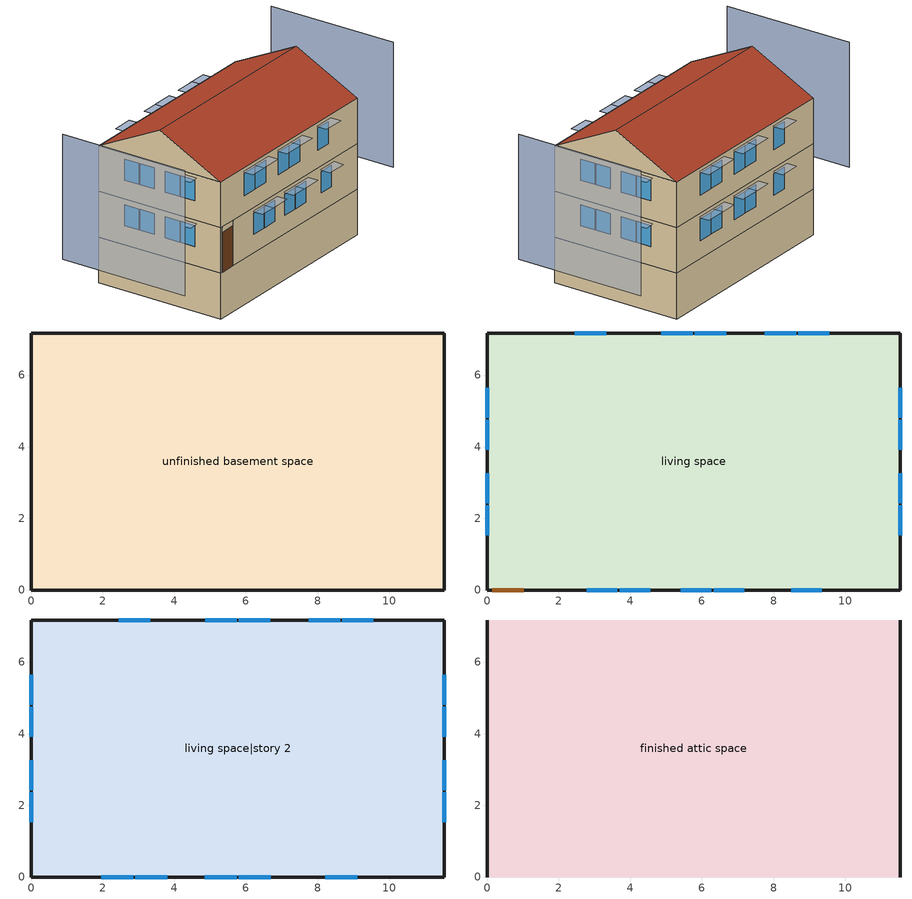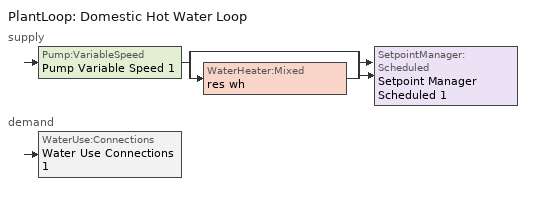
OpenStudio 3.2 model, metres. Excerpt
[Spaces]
unfinished basement space
 floor foundation (FloorFndGrndUnfinB): 0,0 0,7.17 11.54,7.17 11.54,0 z-2.44
 wall foundation (WallFndGrndUnfinB): 0,7.17 0,0 11.54,0 11.54,7.17 0,7.17 z-2.44:0
living space
 floor to unfinished basement space (FloorUnfinBInsFin Reversed): 0,0 0,7.17 11.54,7.17 11.54,0 z0
 wall outside (WallExtInsFin): 0,7.17 0,0 0.13,0 1.05,0 11.54,0 11.54,7.17 0,7.17 z0:2.44
 window (WindowConstruction): 2.79,0 3.64,0 / 3.7,0 4.55,0 / 5.41,0 6.26,0 / 6.32,0 7.18,0 / 8.49,0 9.34,0 z1:2.13; 9.56,7.17 8.69,7.17 / 8.62,7.17 7.75,7.17 / 6.67,7.17 5.8,7.17 / 5.74,7.17 4.87,7.17 / 3.32,7.17 2.45,7.17 z0.97:2.13; 0,5.65 0,4.81 / 0,4.75 0,3.92 / 0,3.26 0,2.42 / 0,2.36 0,1.52 / 11.54,1.52 11.54,2.36 / 11.54,2.42 11.54,3.26 / 11.54,3.92 11.54,4.75 / 11.54,4.81 11.54,5.65 z1.02:2.13
 door (Door): 0.15,0 1.02,0 z0:2.13
living space|story 2
 floor to living space (FloorFinUninsFin): 0,0 0,7.17 11.54,7.17 11.54,0 z2.44
 wall outside (WallExtInsFin): 0,7.17 0,0 11.54,0 11.54,7.17 0,7.17 z2.44:4.88
 window (WindowConstruction): 1.96,0 2.85,0 / 2.92,0 3.81,0 / 4.85,0 5.74,0 / 5.8,0 6.69,0 / 8.21,0 9.1,0 z3.38:4.57; 9.56,7.17 8.69,7.17 / 8.62,7.17 7.75,7.17 / 6.67,7.17 5.8,7.17 / 5.74,7.17 4.87,7.17 / 3.32,7.17 2.45,7.17 z3.41:4.57; 0,5.65 0,4.81 / 0,4.75 0,3.92 / 0,3.26 0,2.42 / 0,2.36 0,1.52 / 11.54,1.52 11.54,2.36 / 11.54,2.42 11.54,3.26 / 11.54,3.92 11.54,4.75 / 11.54,4.81 11.54,5.65 z3.46:4.57
finished attic space
 floor to living space|story 2 (FloorFinUninsFin): 0,7.17 11.54,7.17 11.54,0 0,0 z4.88
 wall outside (WallExtInsFin): 0,3.59,6.67 0,7.17,4.88 0,0,4.88; 11.54,3.59,6.67 11.54,0,4.88 11.54,7.17,4.88
 roof outside (RoofFinInsExt): 11.54,3.59,6.67 0,3.59,6.67 0,0,4.88 11.54,0,4.88; 0,3.59,6.67 11.54,3.59,6.67 11.54,7.17,4.88 0,7.17,4.88
shading: -3.05,7.17 -3.05,0 / 14.59,0 14.59,7.17 z0:6.67; 11.54,3.41 11.54,2.27 12.15,2.27 12.15,3.41 z2.29; 11.54,2.51 11.54,1.37 12.15,1.37 12.15,2.51 z2.29; 11.54,4.9 11.54,3.76 12.15,3.76 12.15,4.9 z4.72; 11.54,4.9 11.54,3.76 12.15,3.76 12.15,4.9 z2.29; 11.54,2.51 11.54,1.37 12.15,1.37 12.15,2.51 z4.72; 9.49,0 8.34,0 8.34,-0.61 9.49,-0.61 z2.29; 5.89,0 4.69,0 4.69,-0.61 5.89,-0.61 z4.72; 11.54,3.41 11.54,2.27 12.15,2.27 12.15,3.41 z4.72; 0,3.76 0,4.9 -0.61,4.9 -0.61,3.76 z2.29; 7.33,0 6.17,0 6.17,-0.61 7.33,-0.61 z2.29; 4.71,0 3.55,0 3.55,-0.61 4.71,-0.61 z2.29; 11.54,5.8 11.54,4.66 12.15,4.66 12.15,5.8 z4.72; 0,2.27 0,3.41 -0.61,3.41 -0.61,2.27 z2.29; 0,3.76 0,4.9 -0.61,4.9 -0.61,3.76 z4.72; 9.25,0 8.06,0 8.06,-0.61 9.25,-0.61 z4.72; 5.65,7.17 6.82,7.17 6.82,7.78 5.65,7.78 z2.29; 3.96,0 2.76,0 2.76,-0.61 3.96,-0.61 z4.72; 6.42,0 5.26,0 5.26,-0.61 6.42,-0.61 z2.29; 6.84,0 5.65,0 5.65,-0.61 6.84,-0.61 z4.72; 3.79,0 2.64,0 2.64,-0.61 3.79,-0.61 z2.29; 5.65,7.17 6.82,7.17 6.82,7.78 5.65,7.78 z4.72; 11.54,5.8 11.54,4.66 12.15,4.66 12.15,5.8 z2.29; 3.01,0 1.81,0 1.81,-0.61 3.01,-0.61 z4.72; 2.3,7.17 3.47,7.17 3.47,7.78 2.3,7.78 z4.72; 8.53,7.17 9.71,7.17 9.71,7.78 8.53,7.78 z2.29; 7.6,7.17 8.78,7.17 8.78,7.78 7.6,7.78 z4.72; 7.6,7.17 8.78,7.17 8.78,7.78 7.6,7.78 z2.29; 0,2.27 0,3.41 -0.61,3.41 -0.61,2.27 z4.72; 4.72,7.17 5.89,7.17 5.89,7.78 4.72,7.78 z2.29; 8.53,7.17 9.71,7.17 9.71,7.78 8.53,7.78 z4.72; 2.3,7.17 3.47,7.17 3.47,7.78 2.3,7.78 z2.29; 0,4.66 0,5.8 -0.61,5.8 -0.61,4.66 z4.72; 0,1.37 0,2.51 -0.61,2.51 -0.61,1.37 z4.72; 4.72,7.17 5.89,7.17 5.89,7.78 4.72,7.78 z4.72; 0,4.66 0,5.8 -0.61,5.8 -0.61,4.66 z2.29; 0,1.37 0,2.51 -0.61,2.51 -0.61,1.37 z2.29
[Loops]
PlantLoop 'Domestic Hot Water Loop'
 supply: Pump:VariableSpeed 'Pump Variable Speed 1' > split
  | bypass
  | WaterHeater:Mixed 'res wh'
  join > SetpointManager:Scheduled 'Setpoint Manager Scheduled 1'
 demand: WaterUse:Connections 'Water Use Connections 1'
[Site]
Denver Intl Ap_CO_USA: Latitude {deg}=39.83; Longitude {deg}=-104.65; Time Zone {hr}=-7; Elevation {m}=1650; Terrain=Suburbs
[ClimateZones]
Climate Zone Institution Name 1=Building America; Climate Zone Document Year 1=0; Climate Zone Value 1=Cold
[Site:WaterMainsTemperature]
Calculation Method=Correlation; Annual Average Outdoor Air Temperature {C}=10.8753; Maximum Difference In Monthly Average Outdoor Air Temperatures {deltaC}=23.1524
[Site:GroundTemperature:Deep]
10.8753, 10.8753, 10.8753, 10.8753, 10.8753, 10.8753, 10.8753, 10.8753, 10.8753, 10.8753, 10.8753, 10.8753
[Building]
Building 1: North Axis {deg}=22.5; Standards Number of Stories=3; Standards Number of Above Ground Stories=3; Standards Building Type=singlefamilydetached; Standards Number of Living Units=1
[Material] Roughness=Rough
Name | Thickness {m} | Conductivity {W/m-K} | Density {kg/m3} | Specific Heat {J/kg-K} | Thermal Absorptance | Solar Absorptance | Visible Absorptance
Asphalt Shingles, Medium | 0.009525 | 0.162714 | 1121.4 | 1465.45 | 0.91 | 0.85 | 0.85
RoofSheathing | 0.01905 | 0.115458 | 512.64 | 1214.23 | 0.82 | 0.3 | 0.3
RoofIns | 0.23495 | 0.0475588 | 78.34581 | 1123.46 | 0.91 | 0.85 | 0.91
Drywall 0.5 in. | 0.0127 | 0.160291 | 801 | 837.4 | 0.9 | 0.5 | 0.1
FoundationExtVertIns | 0.051816 | 0.029427 | 32.04 | 1214.23
Concrete 8.0 in. | 0.2032 | 1.803125 | 2242.8 | 837.4 | 0.9
Concrete 4.0 in. | 0.1016 | 1.803125 | 2242.8 | 837.4 | 0.9
FloorIns | 0.23495 | 2.59817 | 67.691 | 1210.98 | 0.82 | 0.3 | 0.3
Wood Floor | 0.015875 | 0.115458 | 544.68 | 1214.23
Floor Covering | 0.0127 | 0.0433444 | 54.468 | 1339.84 | 0.9 | 0.9
FloorFinStudAndAirFloor | 0.1397 | 0.557395 | 67.691 | 1210.98 | 0.9 | 0.5 | 0.9
Vinyl, Light | 0.009525 | 0.089435 | 177.822 | 1046.75 | 0.9 | 0.3 | 0.3
WallSheathing | 0.0127 | 0.115458 | 512.64 | 1214.23 | 0.82 | 0.3 | 0.3
WallStudAndCavity | 0.0889 | 0.054245 | 162.403 | 1178.92 | 0.9 | 0.3 | 0.9
WallStudAndCavity 1 | 0.0889 | 0.397942 | 83.0341 | 1211.67 | 0.82 | 0.3 | 0.3
res furniture material unfinished basement space | 0.1524 | 0.115458 | 640.8 | 1214.23 | 0.9 | 0.6 | 0.1
DoorMaterial | 0.04445 | 0.0612267 | 512.64 | 1214.23 | 0.82 | 0.3 | 0.3
[Construction]
RoofFinInsExt: Asphalt Shingles, Medium, RoofSheathing, RoofIns, Drywall 0.5 in.
WallFndGrndUnfinB: Concrete 8.0 in.
FloorFndGrndUnfinB: Concrete 4.0 in.
FloorUnfinBInsFin Reversed: Floor Covering, Wood Floor, RoofSheathing, FloorIns
FloorFinUninsFin: Drywall 0.5 in., FloorFinStudAndAirFloor, RoofSheathing, Wood Floor, Floor Covering
WallExtInsFin: Vinyl, Light, WallSheathing, WallStudAndCavity, Drywall 0.5 in.
WallIntFinUninsFin: WallStudAndCavity 1, Drywall 0.5 in.
res furniture construction unfinished basement space; res furniture construction finished attic space; res furniture construction living space|story 2; res furniture construction living space: res furniture material unfinished basement space
WindowConstruction: WindowMaterial
Door: DoorMaterial
[WindowMaterial:Shade]
CoolingShade: Solar Transmittance=0.999; Solar Reflectance=0.00099; Visible Transmittance=0.999; Visible Reflectance=0.00099; Thermal Hemispherical Emissivity=1e-05; Thermal Transmittance=0.999; Thickness {m}=0.0001; Conductivity {W/m-K}=10000; Shade to Glass Distance {m}=0.001; Top Opening Multiplier=0; Bottom Opening Multiplier=0; Left-Side Opening Multiplier=0; Right-Side Opening Multiplier=0; Airflow Permeability=0
[WindowMaterial:SimpleGlazingSystem]
WindowMaterial: U-Factor {W/m2-K}=2.10086; Solar Heat Gain Coefficient=0.21
[ThermalZone] Use Ideal Air Loads=No
living zone; unfinished basement zone
[Sizing:Zone] Zone Cooling Design Supply Air Temperature Input Method=SupplyAirTemperature; Zone Cooling Design Supply Air Temperature {C}=14; Zone Cooling Design Supply Air Temperature Difference {deltaC}=11.11; Zone Heating Design Supply Air Temperature Input Method=SupplyAirTemperature; Zone Heating Design Supply Air Temperature {C}=40; Zone Heating Design Supply Air Temperature Difference {deltaC}=11.11; Zone Cooling Design Supply Air Humidity Ratio {kg-H2O/kg-air}=0.0085; Zone Heating Design Supply Air Humidity Ratio {kg-H2O/kg-air}=0.008; Cooling Design Air Flow Method=DesignDay; Heating Design Air Flow Method=DesignDay; Account for Dedicated Outdoor Air System=No; Dedicated Outdoor Air System Control Strategy=NeutralSupplyAir; Dedicated Outdoor Air Low Setpoint Temperature for Design {C}=autosize; Dedicated Outdoor Air High Setpoint Temperature for Design {C}=autosize
living zone; unfinished basement zone
[Space]
Name | Space Type | Thermal Zone | Building Unit
living space; living space|story 2; finished attic space | Space Type 1 | living zone | unit 1
unfinished basement space | Space Type 2 | unfinished basement zone
[SpaceType]
Name | Standards Space Type
Space Type 1 | living
Space Type 2 | unfinished basement
[BuildingUnit]
unit 1: Building Unit Type=Residential
[External:File]
8760.csv: File=8760.csv
[People:Definition] Number of People Calculation Method=People; Number of People {people}=0.88; Fraction Radiant=0.319734; Sensible Heat Fraction=0.573; Carbon Dioxide Generation Rate {m3/s-W}=0; Enable ASHRAE 55 Comfort Warnings=No; Mean Radiant Temperature Calculation Type=ZoneAveraged
res occupants|living space|story 2; res occupants|living space; res occupants|finished attic space
[People] Number of People Schedule=occupants; Activity Level Schedule=res occupants activity schedule; Multiplier=1
Name | People Definition | Space or SpaceType
res occupants|living space|story 2 | res occupants|living space|story 2 | living space|story 2
res occupants|living space | res occupants|living space | living space
res occupants|finished attic space | res occupants|finished attic space | finished attic space
[Foundation:Kiva]
Foundation Kiva 1: Exterior Vertical Insulation Material=FoundationExtVertIns; Exterior Vertical Insulation Depth {m}=2.4384; Wall Height Above Grade {m}=0.2032; Wall Depth Below Slab {m}=0.2032
[Foundation:Kiva:Settings]
Soil Conductivity {W/m-K}=1.731; Soil Density {kg/m3}=1842.3; Soil Specific Heat {J/kg-K}=418.7; Ground Solar Absorptivity=0.9; Ground Thermal Absorptivity=0.9; Ground Surface Roughness {m}=0.03; Far-Field Width {m}=40; Deep-Ground Boundary Condition=ZeroFlux; Deep-Ground Depth {m}=40; Minimum Cell Dimension {m}=0.02; Maximum Cell Growth Coefficient=1.5; Simulation Timestep=Hourly
[SurfaceProperty:ExposedFoundationPerimeter]
Surface 18: Exposed Perimeter Calculation Method=TotalExposedPerimeter; Total Exposed Perimeter {m}=37.4257
[InternalMass:Definition] Design Level Calculation Method=SurfaceArea
Name | Construction | Surface Area {m2}
finished attic space Partition; living space|story 2 Partition; living space Partition | WallIntFinUninsFin | 82.7766
res furniture mass unfinished basement space | res furniture construction unfinished basement space | 33.1106
res furniture mass finished attic space | res furniture construction finished attic space | 33.1106
res furniture mass living space|story 2 | res furniture construction living space|story 2 | 33.1106
res furniture mass living space | res furniture construction living space | 33.1106
[InternalMass] Multiplier=1
Name | Internal Mass Definition | Space or SpaceType
finished attic space Partition | finished attic space Partition | finished attic space
living space|story 2 Partition | living space|story 2 Partition | living space|story 2
living space Partition | living space Partition | living space
res furniture mass unfinished basement space | res furniture mass unfinished basement space | unfinished basement space
res furniture mass finished attic space | res furniture mass finished attic space | finished attic space
res furniture mass living space|story 2 | res furniture mass living space|story 2 | living space|story 2
res furniture mass living space | res furniture mass living space | living space
[ShadingControl]
WindowShadingControl: Shading Type=InteriorShade; Shading Device Material=CoolingShade; Shading Control Type=OnIfScheduleAllows; Schedule=Window shading schedule; Shading Control Is Scheduled=Yes; Multiple Surface Control Type=Sequential; Sub Surface Name 1=Surface 4 - Window 2; Sub Surface Name 2=Surface 4 - Window 1; Sub Surface Name 3=Surface 10 - Window 3; Sub Surface Name 4=Surface 4 - Window 3; Sub Surface Name 5=Surface 10 - Window 1; Sub Surface Name 6=Surface 5 - Window 5; Sub Surface Name 7=Surface 11 - Window 3; Sub Surface Name 8=Surface 10 - Window 2; Sub Surface Name 9=Surface 2 - Window 2; Sub Surface Name 10=Surface 5 - Window 4; Sub Surface Name 11=Surface 5 - Window 2; Sub Surface Name 12=Surface 10 - Window 4; Sub Surface Name 13=Surface 2 - Window 3; Sub Surface Name 14=Surface 8 - Window 2; Sub Surface Name 15=Surface 11 - Window 5; Sub Surface Name 16=Surface 3 - Window 3; Sub Surface Name 17=Surface 11 - Window 2; Sub Surface Name 18=Surface 5 - Window 3; Sub Surface Name 19=Surface 11 - Window 4; Sub Surface Name 20=Surface 5 - Window 1; Sub Surface Name 21=Surface 9 - Window 3; Sub Surface Name 22=Surface 4 - Window 4; Sub Surface Name 23=Surface 11 - Window 1; Sub Surface Name 24=Surface 9 - Window 5; Sub Surface Name 25=Surface 3 - Window 1; Sub Surface Name 26=Surface 9 - Window 2; Sub Surface Name 27=Surface 3 - Window 2; Sub Surface Name 28=Surface 8 - Window 3; Sub Surface Name 29=Surface 3 - Window 4; Sub Surface Name 30=Surface 9 - Window 1; Sub Surface Name 31=Surface 3 - Window 5; Sub Surface Name 32=Surface 8 - Window 1; Sub Surface Name 33=Surface 8 - Window 4; Sub Surface Name 34=Surface 9 - Window 4; Sub Surface Name 35=Surface 2 - Window 1; Sub Surface Name 36=Surface 2 - Window 4
[PlantLoop]
Domestic Hot Water Loop: Glycol Concentration=0; Maximum Loop Flow Rate {m3/s}=0.01; Plant Loop Volume {m3}=0.003; Load Distribution Scheme=Optimal
[Sizing:Plant]
Domestic Hot Water Loop: Loop Type=Heating; Design Loop Exit Temperature {C}=52.6667; Loop Design Temperature Difference {deltaC}=5.55556; Sizing Option=NonCoincident; Zone Timesteps in Averaging Window=1; Coincident Sizing Factor Mode=None
[Pump:VariableSpeed]
Pump Variable Speed 1: Rated Flow Rate {m3/s}=0.01; Rated Pump Head {Pa}=1; Rated Power Consumption {W}=0; Motor Efficiency=1; Fraction of Motor Inefficiencies to Fluid Stream=0; Coefficient 1 of the Part Load Performance Curve=0; Coefficient 2 of the Part Load Performance Curve=1; Coefficient 3 of the Part Load Performance Curve=0; Coefficient 4 of the Part Load Performance Curve=0; Pump Control Type=Intermittent; Skin Loss Radiative Fraction=0.5; Design Power Sizing Method=PowerPerFlowPerPressure; Design Electric Power per Unit Flow Rate {W/(m3/s)}=348701.1; Design Shaft Power per Unit Flow Rate per Unit Head {W-s/m3-Pa}=1.28205; Design Minimum Flow Rate Fraction=0
[SetpointManager:Scheduled]
Setpoint Manager Scheduled 1: Control Variable=Temperature; Schedule=dhw temp
[WaterHeater:Mixed]
res wh: Tank Volume {m3}=0.143846; Setpoint Temperature Schedule=WH Setpoint Temp; Deadband Temperature Difference {deltaC}=2; Maximum Temperature Limit {C}=99; Heater Control Type=Cycle; Heater Maximum Capacity {W}=11722.8; Heater Minimum Capacity {W}=0; Heater Fuel Type=NaturalGas; Heater Thermal Efficiency=0.773298; Off Cycle Parasitic Fuel Consumption Rate {W}=0; Off Cycle Parasitic Fuel Type=Electricity; Off Cycle Parasitic Heat Fraction to Tank=0; On Cycle Parasitic Fuel Consumption Rate {W}=0; On Cycle Parasitic Fuel Type=Electricity; On Cycle Parasitic Heat Fraction to Tank=0; Ambient Temperature Indicator=ThermalZone; Ambient Temperature Thermal Zone=unfinished basement zone; Off Cycle Loss Coefficient to Ambient Temperature {W/K}=4.15693; Off Cycle Loss Fraction to Thermal Zone=0.64; On Cycle Loss Coefficient to Ambient Temperature {W/K}=4.15693; On Cycle Loss Fraction to Thermal Zone=1; Use Side Effectiveness=1; Source Side Effectiveness=1; Use Side Design Flow Rate {m3/s}=autosize; Source Side Design Flow Rate {m3/s}=autosize; Indirect Water Heating Recovery Time {hr}=1.5; Source Side Flow Control Mode=IndirectHeatPrimarySetpoint
[WaterHeater:Sizing]
res wh: Design Mode=PeakDraw; Time Storage Can Meet Peak Draw {hr}=0.538503; Time for Tank Recovery {hr}=0; Nominal Tank Volume for Autosizing Plant Connections {m3}=1
[WaterUse:Connections]
Water Use Connections 1: Drain Water Heat Exchanger Type=None; Drain Water Heat Exchanger Destination=Plant; Water Use Equipment Name 1=res shower; Water Use Equipment Name 2=res sink; Water Use Equipment Name 3=res bath; Water Use Equipment Name 4=res shower dist; Water Use Equipment Name 5=res sink dist; Water Use Equipment Name 6=res bath dist; Water Use Equipment Name 7=res dw; Water Use Equipment Name 8=res cw
[WaterUse:Equipment:Definition]
Name | Peak Flow Rate {m3/s} | Target Temperature Schedule
res shower | 0.0176332 | fixtures temperature schedule
res sink | 0.0157378 | fixtures temperature schedule
res bath | 0.00441644 | fixtures temperature schedule
res shower dist; res sink dist; res bath dist | 0 | fixtures temperature schedule
res dw | 0.00104011 | res dw temperature schedule
res cw | 0.00629939 | res cw temperature schedule
[WaterUse:Equipment] Space=living space|story 2
Name | Water Use Equipment Definition | Flow Rate Fraction Schedule
res shower | res shower | showers
res sink | res sink | sinks
res bath | res bath | baths
res shower dist | res shower dist | showers
res sink dist | res sink dist | sinks
res bath dist | res bath dist | baths
res dw | res dw | dishwasher
res cw | res cw | clothes_washer
[OtherEquipment:Definition] Design Level Calculation Method=EquipmentLevel
Name | Design Level {W} | Fraction Latent | Fraction Radiant | Fraction Lost
res shower | 507081 | 0.487197 | 0 | 0
res sink | 158036 | 0.312221 | 0 | 0
res bath | 65146.3 | 0 | 0 | 0
res hot water distribution | 99.0622 | 0 | 0 | 0
res range gas | 373.944 | 0.2 | 0.18 | 0.5
res cd gas | 195439 | 0.05 | 0.06 | 0.85
[OtherEquipment] Space or SpaceType=living space|story 2
Name | Other Equipment Definition | Schedule | Fuel Type
res shower | res shower | showers
res sink | res sink | sinks
res bath | res bath | baths
res hot water distribution | res hot water distribution | res hot water distribution schedule
res range gas | res range gas | cooking_range | NaturalGas
res cd gas | res cd gas | clothes_dryer | NaturalGas
[ElectricEquipment:Definition] Design Level Calculation Method=EquipmentLevel
Name | Design Level {W} | Fraction Latent | Fraction Radiant | Fraction Lost
res ceil fan non benchmark equip | 0 | 0 | 0.558 | 0.07
res ceil fan benchmark|living space|story 2; res ceil fan benchmark|living space; res ceil fan benchmark|finished attic space | 15.0803 | 0 | 0.558 | 0.07
res refrig | 65.0889 | 0 | 0 | 0
res range electric | 35.8746 | 0.3 | 0.24 | 0.3
res dw | 136388 | 0.15 | 0.36 | 0.25
res cw | 70491.5 | 0 | 0.48 | 0.2
res cd electric | 14710.5 | 0 | 0.6 | 0
res misc plug loads|living space|story 2; res misc plug loads|living space; res misc plug loads|finished attic space | 166.6 | 0.021 | 0.558 | 0.049
res infil_1 house fan; res infil_1 range fan; res infil_1 bath fan | 0 | 0 | 0 | 1
[ElectricEquipment]
Name | Electric Equipment Definition | Space or SpaceType | Schedule
res ceil fan non benchmark equip | res ceil fan non benchmark equip | living space|story 2 | res ceil fan master
res ceil fan benchmark|living space|story 2 | res ceil fan benchmark|living space|story 2 | living space|story 2 | ceiling_fan
res ceil fan benchmark|living space | res ceil fan benchmark|living space | living space | ceiling_fan
res ceil fan benchmark|finished attic space | res ceil fan benchmark|finished attic space | finished attic space | ceiling_fan
res refrig | res refrig | living space|story 2 | res refrig schedule
res range electric | res range electric | living space|story 2 | cooking_range
res dw | res dw | living space|story 2 | dishwasher_power
res cw | res cw | living space|story 2 | clothes_washer_power
res cd electric | res cd electric | living space|story 2 | clothes_dryer
res misc plug loads|living space|story 2 | res misc plug loads|living space|story 2 | living space|story 2 | plug_loads
res misc plug loads|living space | res misc plug loads|living space | living space | plug_loads
res misc plug loads|finished attic space | res misc plug loads|finished attic space | finished attic space | plug_loads
res infil_1 house fan | res infil_1 house fan | living space|story 2 | Always On Discrete
res infil_1 range fan | res infil_1 range fan | living space|story 2 | Always On Discrete
res infil_1 bath fan | res infil_1 bath fan | living space|story 2 | Always On Discrete
[EnergyManagementSystem:Sensor]
Name | Output Variable or Output Meter Index Key | Output Variable or Output Meter
res_ceil_fan_sched_val_sensor | res ceil fan schedule | Schedule Value
res_ceil_fan_tin_sensor; res_af_1_tin_s | living zone | Zone Mean Air Temperature
res_nv_pb_s |  | Site Outdoor Air Barometric Pressure
res_af_vw_s |  | Site Wind Speed
res_nv_wt_s |  | Site Outdoor Air Humidity Ratio
res_af_1_tt_s | living zone | Zone Outdoor Air Drybulb Temperature
res_nv_1_nva_s | res nv_1 avail schedule | Schedule Value
res_nv_1_sp_s | res nv_1 temp schedule | Schedule Value
res_infil_1_range_sch_s | res mv_1 range exhaust schedule | Schedule Value
res_infil_1_bath_sch_s | res mv_1 bath exhaust schedule | Schedule Value
res_infil_1_dryer_sch_s | clothes_dryer_exhaust | Schedule Value
res_infil_1_wh_sch_s | Always On Discrete | Schedule Value
[EnergyManagementSystem:Actuator]
Name | Actuated Component | Actuated Component Type | Actuated Component Control Type
res_ceil_fan_sched_override | res ceil fan master | Schedule:Constant | Schedule Value
res_nv_1_flow_act | res nv_1 flow | Zone Infiltration | Air Exchange Flow Rate
res_infil_1_house_fan_act | res infil_1 house fan | ElectricEquipment | Electricity Rate
res_infil_1_range_fan_act | res infil_1 range fan | ElectricEquipment | Electricity Rate
res_infil_1_bath_fan_act | res infil_1 bath fan | ElectricEquipment | Electricity Rate
res_infil_1_flow_act | res infil_1 flow | Zone Infiltration | Air Exchange Flow Rate
[EnergyManagementSystem:Program]
res_ceil_fan_schedule_program: If res_ceil_fan_sched_val_sensor == 0; Set res_ceil_fan_sched_override = 0; ElseIf res_ceil_fan_tin_sensor < 24.389; Set res_ceil_fan_sched_override = 0; Else; Set res_ceil_fan_sched_override = 1; EndIf
res_nv_1_program: Set Tdiff = res_af_1_tin_s-res_af_1_tt_s; Set dT = (@Abs Tdiff); Set pt = (@RhFnTdbWPb res_af_1_tt_s res_nv_wt_s res_nv_pb_s); Set NVA = 13926.810065042586; Set Cs = 0.00024517871716801836; Set Cw = 0.00010185195471527488; Set MNV = 2.655040460824425; Set MHR = 0.0115; Set MRH = 0.7; Set temp1 = (res_nv_1_nva_s*NVA); Set SGNV = temp1*((((Cs*dT)+(Cw*(res_af_vw_s^2)))^0.5)/1000); If (res_nv_wt_s<MHR) && (pt<MRH) && (res_af_1_tin_s>res_nv_1_sp_s); Set temp2 = (res_af_1_tin_s-res_nv_1_sp_s); Set NVadj1 = temp2/(res_af_1_tin_s-res_af_1_tt_s); Set NVadj2 = (@Min NVadj1 1); Set NVadj3 = (@Max NVadj2 0); Set NVadj = SGNV*NVadj3; Set res_nv_1_flow_act = (@Min NVadj MNV); Else; Set res_nv_1_flow_act = 0; EndIf
res_infil_1_program: Set p_m = 0.14; Set p_s = 0.22; Set s_m = 270; Set s_s = 370; Set z_m = 9.99744; Set z_s = 6.670115184000001; Set f_t = (((s_m/z_m)^p_m)*((z_s/s_s)^p_s)); Set Tdiff = res_af_1_tin_s-res_af_1_tt_s; Set dT = @Abs Tdiff; Set c = 0.0735; Set Cs = 0.0892; Set Cw = 0.1284; Set n = 0.67; Set sft = (f_t*0.7000000000000001); Set temp1 = ((c*Cw)*((sft*res_af_vw_s)^(2*n)))^2; Set Qn = (((c*Cs*(dT^n))^2)+temp1)^0.5; Set Tdiff = res_af_1_tin_s-res_af_1_tt_s; Set dT = @Abs Tdiff; Set QWHV = res_infil_1_wh_sch_s*0.0268; Set Qrange = res_infil_1_range_sch_s*0.0472; Set Qdryer = res_infil_1_dryer_sch_s*0.0472; Set Qbath = res_infil_1_bath_sch_s*0.0472; Set QhpwhOut = 0; Set QhpwhIn = 0; Set QductsOut = 0; Set QductsIn = 0; Set Qout = QWHV+Qrange+Qbath+Qdryer+QhpwhOut+QductsOut; Set Qin = QhpwhIn+QductsIn; Set Qu = (@Abs (Qout-Qin)); Set Qb = (@Min Qout Qin); Set faneff_wh = 0.9438948864000002; Set res_infil_1_house_fan_act = (QWHV*300)/faneff_wh*1; Set faneff_sp = 0.4719474432000001; Set res_infil_1_range_fan_act = (Qrange*300)/faneff_sp; Set res_infil_1_bath_fan_act = (Qbath*300)/faneff_sp; Set Q_acctd_for_elsewhere = QhpwhOut+QhpwhIn+QductsOut+QductsIn; Set res_infil_1_flow_act = (((Qu^2)+(Qn^2))^0.5)-Q_acctd_for_elsewhere; Set res_infil_1_flow_act = (@Max res_infil_1_flow_act 0)
[EnergyManagementSystem:ProgramCallingManager]
res ceil fan program calling manager: BeginTimestepBeforePredictor; res_ceil_fan_schedule_program
res af_1 program calling manager: BeginTimestepBeforePredictor; res_infil_1_program; res_nv_1_program
[Lights:Definition] Design Level Calculation Method=LightingLevel; Lighting Level {W}=216.645; Fraction Radiant=0.6; Fraction Visible=0.2; Return Air Fraction=0
res lighting interior living space|story 2; res lighting interior living space; res lighting interior finished attic space
[Lights] Schedule=lighting_interior; Fraction Replaceable=1
Name | Lights Definition | Space or SpaceType
res lighting interior living space|story 2 | res lighting interior living space|story 2 | living space|story 2
res lighting interior living space | res lighting interior living space | living space
res lighting interior finished attic space | res lighting interior finished attic space | finished attic space
[Exterior:Lights:Definition]
res lighting exterior: Design Level {W}=52.9517
[Exterior:Lights]
res lighting exterior: Exterior Lights Definition=res lighting exterior; Schedule=lighting_exterior
[SpaceInfiltration:DesignFlowRate] Schedule=Always On Discrete
Name | Space or SpaceType | Design Flow Rate Calculation Method | Air Changes per Hour {1/hr} | Constant Term Coefficient | Temperature Term Coefficient | Velocity Term Coefficient | Velocity Squared Term Coefficient | Design Flow Rate {m3/s}
res infil|unfinished basement space | unfinished basement space | AirChanges/Hour | 0.1 | 1 | 0 | 0 | 0
res nv_1 flow; res infil_1 flow | living space|story 2 | Flow/Space |  |  |  |  |  | 0
[Schedule:File] External File=8760.csv; Rows to Skip at Top=1; Number of Hours of Data=8760; Minutes per Item=60
Name | Column Number
occupants | 1
showers | 12
sinks | 13
baths | 11
ceiling_fan | 14
cooking_range | 2
dishwasher | 10
dishwasher_power | 17
clothes_washer | 8
clothes_washer_power | 16
clothes_dryer | 9
lighting_interior | 4
lighting_exterior | 5
plug_loads | 3
clothes_dryer_exhaust | 15
[Schedule:Constant]
Name | Value
res occupants activity schedule | 112.539
dhw temp; WH Setpoint Temp | 52.6667
fixtures temperature schedule | 43.3333
Always On Discrete; res ceil fan master | 1
res dw temperature schedule; res cw temperature schedule | 52.666
[Schedule:Ruleset]
Name | Default Day Schedule | Summer Design Day Schedule | Winter Design Day Schedule
Window shading schedule | Schedule Day 3
res hot water distribution schedule | Schedule Day 4
res ceil fan schedule | Schedule Day 5
res refrig schedule | Schedule Day 8 | res refrig schedule summer design | res refrig schedule winter design
res nv_1 temp schedule | Schedule Day 11
res nv_1 avail schedule | Schedule Day 12
res mv_1 range exhaust schedule | Schedule Day 15 | res mv_1 range exhaust schedule summer design | res mv_1 range exhaust schedule winter design
res mv_1 bath exhaust schedule | Schedule Day 16 | res mv_1 bath exhaust schedule summer design | res mv_1 bath exhaust schedule winter design
[Schedule:Day]
Schedule Day 3; Window shading schedule allday1; Window shading schedule allday2; Window shading schedule allday3; Window shading schedule allday4; Window shading schedule allday11; Window shading schedule allday12; Schedule Day 4; Schedule Day 5; Schedule Day 8; res refrig schedule winter design; Schedule Day 11; Schedule Day 12; Schedule Day 15; res mv_1 range exhaust schedule winter design; Schedule Day 16; res mv_1 bath exhaust schedule winter design: 24, 0, 0
Window shading schedule allday5; Window shading schedule allday6; Window shading schedule allday7; Window shading schedule allday8; Window shading schedule allday9; Window shading schedule allday10; res ceil fan schedule allday1; res ceil fan schedule allday2; res ceil fan schedule allday3; res ceil fan schedule allday4; res ceil fan schedule allday5; res ceil fan schedule allday6; res ceil fan schedule allday7; res ceil fan schedule allday8; res ceil fan schedule allday9; res ceil fan schedule allday10; res ceil fan schedule allday11; res ceil fan schedule allday12; res refrig schedule summer design; res mv_1 range exhaust schedule summer design; res mv_1 bath exhaust schedule summer design: 24, 0, 1
res hot water distribution schedule allday1; res hot water distribution schedule allday2; res hot water distribution schedule allday3; res hot water distribution schedule allday4; res hot water distribution schedule allday5; res hot water distribution schedule allday6; res hot water distribution schedule allday7; res hot water distribution schedule allday8; res hot water distribution schedule allday9; res hot water distribution schedule allday10; res hot water distribution schedule allday11; res hot water distribution schedule allday12: 1, 0, 0.078424, 2, 0, 0.0392749, 4, 0, 0.00981873, 5, 0, 0.0392749, 6, 0, 0.274547, 7, 0, 0.941213, 8, 0, 1, 9, 0, 0.960725, 10, 0, 0.843152, 11, 0, 0.764728, 12, 0, 0.60788, 13, 0, 0.529456, 15, 0, 0.470544, 16, 0, 0.411757, 17, 0, 0.548968, 18, 0, 0.725453, 19, 0, 0.86279, 20, 0, 0.823515, 21, 0, 0.745091, 22, 0, 0.60788, 23, 0, 0.529456, 24, 0, 0.294058
res refrig schedule allday1; res refrig schedule allday12: 1, 0, 0.610949, 2, 0, 0.595675, 3, 0, 0.580401, 4, 0, 0.565128, 6, 0, 0.549854, 7, 0, 0.580401, 8, 0, 0.610949, 10, 0, 0.626223, 12, 0, 0.610949, 15, 0, 0.641496, 16, 0, 0.626223, 17, 0, 0.672044, 18, 0, 0.733139, 19, 0, 0.763686, 20, 0, 0.733139, 21, 0, 0.717865, 22, 0, 0.702591, 23, 0, 0.672044, 24, 0, 0.626223
res refrig schedule allday2: 1, 0, 0.609489, 2, 0, 0.594252, 3, 0, 0.579015, 4, 0, 0.563777, 6, 0, 0.54854, 7, 0, 0.579015, 8, 0, 0.609489, 10, 0, 0.624726, 12, 0, 0.609489, 15, 0, 0.639964, 16, 0, 0.624726, 17, 0, 0.670438, 18, 0, 0.731387, 19, 0, 0.761861, 20, 0, 0.731387, 21, 0, 0.71615, 22, 0, 0.700912, 23, 0, 0.670438, 24, 0, 0.624726
res refrig schedule allday3; res refrig schedule allday4; res refrig schedule allday5: 1, 0, 0.791241, 2, 0, 0.77146, 3, 0, 0.751679, 4, 0, 0.731898, 6, 0, 0.712117, 7, 0, 0.751679, 8, 0, 0.791241, 10, 0, 0.811022, 12, 0, 0.791241, 15, 0, 0.830803, 16, 0, 0.811022, 17, 0, 0.870365, 18, 0, 0.949489, 19, 0, 0.989051, 20, 0, 0.949489, 21, 0, 0.929708, 22, 0, 0.909927, 23, 0, 0.870365, 24, 0, 0.811022
res refrig schedule allday6; res refrig schedule allday7; res refrig schedule allday8; res refrig schedule allday9: 1, 0, 0.8, 2, 0, 0.78, 3, 0, 0.76, 4, 0, 0.74, 6, 0, 0.72, 7, 0, 0.76, 8, 0, 0.8, 10, 0, 0.82, 12, 0, 0.8, 15, 0, 0.84, 16, 0, 0.82, 17, 0, 0.88, 18, 0, 0.96, 19, 0, 1, 20, 0, 0.96, 21, 0, 0.94, 22, 0, 0.92, 23, 0, 0.88, 24, 0, 0.82
res refrig schedule allday10: 1, 0, 0.679562, 2, 0, 0.662573, 3, 0, 0.645584, 4, 0, 0.628595, 6, 0, 0.611606, 7, 0, 0.645584, 8, 0, 0.679562, 10, 0, 0.696551, 12, 0, 0.679562, 15, 0, 0.71354, 16, 0, 0.696551, 17, 0, 0.747518, 18, 0, 0.815474, 19, 0, 0.849453, 20, 0, 0.815474, 21, 0, 0.798485, 22, 0, 0.781496, 23, 0, 0.747518, 24, 0, 0.696551
res refrig schedule allday11: 1, 0, 0.675182, 2, 0, 0.658303, 3, 0, 0.641423, 4, 0, 0.624544, 6, 0, 0.607664, 7, 0, 0.641423, 8, 0, 0.675182, 10, 0, 0.692062, 12, 0, 0.675182, 15, 0, 0.708942, 16, 0, 0.692062, 17, 0, 0.742701, 18, 0, 0.810219, 19, 0, 0.843978, 20, 0, 0.810219, 21, 0, 0.793339, 22, 0, 0.77646, 23, 0, 0.742701, 24, 0, 0.692062
res nv_1 temp schedule allday1; res nv_1 temp schedule allday2; res nv_1 temp schedule allday3; res nv_1 temp schedule allday4; res nv_1 temp schedule allday11; res nv_1 temp schedule allday12: 24, 0, 23.8889
res nv_1 temp schedule allday5; res nv_1 temp schedule allday6; res nv_1 temp schedule allday7; res nv_1 temp schedule allday8; res nv_1 temp schedule allday9; res nv_1 temp schedule allday10: 24, 0, 22.2222
res nv_1 availability schedule allday1 on; res nv_1 availability schedule allday1 on 1; res nv_1 availability schedule allday1 on 2; res nv_1 availability schedule allday1 on 3; res nv_1 availability schedule allday1 on 4; res nv_1 availability schedule allday1 on 5; res nv_1 availability schedule allday1 on 6; res nv_1 availability schedule allday1 on 7; res nv_1 availability schedule allday1 on 8; res nv_1 availability schedule allday1 on 9; res nv_1 availability schedule allday1 on 10; res nv_1 availability schedule allday1 on 11: 1, 0, 1, 2, 0, 1, 3, 0, 1, 4, 0, 1, 5, 0, 1, 6, 0, 1, 7, 0, 1, 8, 0, 1, 9, 0, 1, 10, 0, 1, 11, 0, 1, 12, 0, 1, 13, 0, 1, 14, 0, 1, 15, 0, 1, 16, 0, 1, 17, 0, 1, 18, 0, 1, 19, 0, 1, 20, 0, 1, 21, 0, 1, 22, 0, 1, 23, 0, 1, 24, 0, 1
res mv_1 range exhaust schedule allday1; res mv_1 range exhaust schedule allday2; res mv_1 range exhaust schedule allday3; res mv_1 range exhaust schedule allday4; res mv_1 range exhaust schedule allday5; res mv_1 range exhaust schedule allday6; res mv_1 range exhaust schedule allday7; res mv_1 range exhaust schedule allday8; res mv_1 range exhaust schedule allday9; res mv_1 range exhaust schedule allday10; res mv_1 range exhaust schedule allday11; res mv_1 range exhaust schedule allday12: 15, 0, 0, 16, 0, 1, 24, 0, 0
res mv_1 bath exhaust schedule allday1; res mv_1 bath exhaust schedule allday2; res mv_1 bath exhaust schedule allday3; res mv_1 bath exhaust schedule allday4; res mv_1 bath exhaust schedule allday5; res mv_1 bath exhaust schedule allday6; res mv_1 bath exhaust schedule allday7; res mv_1 bath exhaust schedule allday8; res mv_1 bath exhaust schedule allday9; res mv_1 bath exhaust schedule allday10; res mv_1 bath exhaust schedule allday11; res mv_1 bath exhaust schedule allday12: 4, 0, 0, 5, 0, 1, 24, 0, 0
[Schedule:Rule] Apply Monday=Yes; Apply Wednesday=Yes; Apply Friday=Yes; Date Specification Type=DateRange; Start Day=1
Name | Schedule Ruleset | Rule Order | Day Schedule | Apply Sunday | Apply Tuesday | Apply Thursday | Apply Saturday | Start Month | End Month | End Day
Window shading schedule allday rule1 | Window shading schedule | 11 | Window shading schedule allday1 | Yes | Yes | Yes | Yes | 1 | 1 | 31
Window shading schedule allday rule2 | Window shading schedule | 10 | Window shading schedule allday2 | Yes | Yes | Yes | Yes | 2 | 2 | 28
Window shading schedule allday rule3 | Window shading schedule | 9 | Window shading schedule allday3 | Yes | Yes | Yes | Yes | 3 | 3 | 31
Window shading schedule allday rule4 | Window shading schedule | 8 | Window shading schedule allday4 | Yes | Yes | Yes | Yes | 4 | 4 | 30
Window shading schedule allday rule5 | Window shading schedule | 7 | Window shading schedule allday5 | Yes | Yes | Yes | Yes | 5 | 5 | 31
Window shading schedule allday rule6 | Window shading schedule | 6 | Window shading schedule allday6 | Yes | Yes | Yes | Yes | 6 | 6 | 30
Window shading schedule allday rule7 | Window shading schedule | 5 | Window shading schedule allday7 | Yes | Yes | Yes | Yes | 7 | 7 | 31
Window shading schedule allday rule8 | Window shading schedule | 4 | Window shading schedule allday8 | Yes | Yes | Yes | Yes | 8 | 8 | 31
Window shading schedule allday rule9 | Window shading schedule | 3 | Window shading schedule allday9 | Yes | Yes | Yes | Yes | 9 | 9 | 30
Window shading schedule allday rule10 | Window shading schedule | 2 | Window shading schedule allday10 | Yes | Yes | Yes | Yes | 10 | 10 | 31
Window shading schedule allday rule11 | Window shading schedule | 1 | Window shading schedule allday11 | Yes | Yes | Yes | Yes | 11 | 11 | 30
Window shading schedule allday rule12 | Window shading schedule | 0 | Window shading schedule allday12 | Yes | Yes | Yes | Yes | 12 | 12 | 31
res hot water distribution schedule allday rule1 | res hot water distribution schedule | 11 | res hot water distribution schedule allday1 | Yes | Yes | Yes | Yes | 1 | 1 | 31
res hot water distribution schedule allday rule2 | res hot water distribution schedule | 10 | res hot water distribution schedule allday2 | Yes | Yes | Yes | Yes | 2 | 2 | 28
res hot water distribution schedule allday rule3 | res hot water distribution schedule | 9 | res hot water distribution schedule allday3 | Yes | Yes | Yes | Yes | 3 | 3 | 31
res hot water distribution schedule allday rule4 | res hot water distribution schedule | 8 | res hot water distribution schedule allday4 | Yes | Yes | Yes | Yes | 4 | 4 | 30
res hot water distribution schedule allday rule5 | res hot water distribution schedule | 7 | res hot water distribution schedule allday5 | Yes | Yes | Yes | Yes | 5 | 5 | 31
res hot water distribution schedule allday rule6 | res hot water distribution schedule | 6 | res hot water distribution schedule allday6 | Yes | Yes | Yes | Yes | 6 | 6 | 30
res hot water distribution schedule allday rule7 | res hot water distribution schedule | 5 | res hot water distribution schedule allday7 | Yes | Yes | Yes | Yes | 7 | 7 | 31
res hot water distribution schedule allday rule8 | res hot water distribution schedule | 4 | res hot water distribution schedule allday8 | Yes | Yes | Yes | Yes | 8 | 8 | 31
res hot water distribution schedule allday rule9 | res hot water distribution schedule | 3 | res hot water distribution schedule allday9 | Yes | Yes | Yes | Yes | 9 | 9 | 30
res hot water distribution schedule allday rule10 | res hot water distribution schedule | 2 | res hot water distribution schedule allday10 | Yes | Yes | Yes | Yes | 10 | 10 | 31
res hot water distribution schedule allday rule11 | res hot water distribution schedule | 1 | res hot water distribution schedule allday11 | Yes | Yes | Yes | Yes | 11 | 11 | 30
res hot water distribution schedule allday rule12 | res hot water distribution schedule | 0 | res hot water distribution schedule allday12 | Yes | Yes | Yes | Yes | 12 | 12 | 31
res ceil fan schedule allday rule1 | res ceil fan schedule | 11 | res ceil fan schedule allday1 | Yes | Yes | Yes | Yes | 1 | 1 | 31
res ceil fan schedule allday rule2 | res ceil fan schedule | 10 | res ceil fan schedule allday2 | Yes | Yes | Yes | Yes | 2 | 2 | 28
res ceil fan schedule allday rule3 | res ceil fan schedule | 9 | res ceil fan schedule allday3 | Yes | Yes | Yes | Yes | 3 | 3 | 31
res ceil fan schedule allday rule4 | res ceil fan schedule | 8 | res ceil fan schedule allday4 | Yes | Yes | Yes | Yes | 4 | 4 | 30
res ceil fan schedule allday rule5 | res ceil fan schedule | 7 | res ceil fan schedule allday5 | Yes | Yes | Yes | Yes | 5 | 5 | 31
res ceil fan schedule allday rule6 | res ceil fan schedule | 6 | res ceil fan schedule allday6 | Yes | Yes | Yes | Yes | 6 | 6 | 30
res ceil fan schedule allday rule7 | res ceil fan schedule | 5 | res ceil fan schedule allday7 | Yes | Yes | Yes | Yes | 7 | 7 | 31
res ceil fan schedule allday rule8 | res ceil fan schedule | 4 | res ceil fan schedule allday8 | Yes | Yes | Yes | Yes | 8 | 8 | 31
res ceil fan schedule allday rule9 | res ceil fan schedule | 3 | res ceil fan schedule allday9 | Yes | Yes | Yes | Yes | 9 | 9 | 30
res ceil fan schedule allday rule10 | res ceil fan schedule | 2 | res ceil fan schedule allday10 | Yes | Yes | Yes | Yes | 10 | 10 | 31
res ceil fan schedule allday rule11 | res ceil fan schedule | 1 | res ceil fan schedule allday11 | Yes | Yes | Yes | Yes | 11 | 11 | 30
res ceil fan schedule allday rule12 | res ceil fan schedule | 0 | res ceil fan schedule allday12 | Yes | Yes | Yes | Yes | 12 | 12 | 31
res refrig schedule allday rule1 | res refrig schedule | 11 | res refrig schedule allday1 | Yes | Yes | Yes | Yes | 1 | 1 | 31
res refrig schedule allday rule2 | res refrig schedule | 10 | res refrig schedule allday2 | Yes | Yes | Yes | Yes | 2 | 2 | 28
res refrig schedule allday rule3 | res refrig schedule | 9 | res refrig schedule allday3 | Yes | Yes | Yes | Yes | 3 | 3 | 31
res refrig schedule allday rule4 | res refrig schedule | 8 | res refrig schedule allday4 | Yes | Yes | Yes | Yes | 4 | 4 | 30
res refrig schedule allday rule5 | res refrig schedule | 7 | res refrig schedule allday5 | Yes | Yes | Yes | Yes | 5 | 5 | 31
res refrig schedule allday rule6 | res refrig schedule | 6 | res refrig schedule allday6 | Yes | Yes | Yes | Yes | 6 | 6 | 30
res refrig schedule allday rule7 | res refrig schedule | 5 | res refrig schedule allday7 | Yes | Yes | Yes | Yes | 7 | 7 | 31
res refrig schedule allday rule8 | res refrig schedule | 4 | res refrig schedule allday8 | Yes | Yes | Yes | Yes | 8 | 8 | 31
res refrig schedule allday rule9 | res refrig schedule | 3 | res refrig schedule allday9 | Yes | Yes | Yes | Yes | 9 | 9 | 30
res refrig schedule allday rule10 | res refrig schedule | 2 | res refrig schedule allday10 | Yes | Yes | Yes | Yes | 10 | 10 | 31
res refrig schedule allday rule11 | res refrig schedule | 1 | res refrig schedule allday11 | Yes | Yes | Yes | Yes | 11 | 11 | 30
res refrig schedule allday rule12 | res refrig schedule | 0 | res refrig schedule allday12 | Yes | Yes | Yes | Yes | 12 | 12 | 31
res nv_1 temp schedule allday rule1 | res nv_1 temp schedule | 11 | res nv_1 temp schedule allday1 | Yes | Yes | Yes | Yes | 1 | 1 | 31
res nv_1 temp schedule allday rule2 | res nv_1 temp schedule | 10 | res nv_1 temp schedule allday2 | Yes | Yes | Yes | Yes | 2 | 2 | 28
res nv_1 temp schedule allday rule3 | res nv_1 temp schedule | 9 | res nv_1 temp schedule allday3 | Yes | Yes | Yes | Yes | 3 | 3 | 31
res nv_1 temp schedule allday rule4 | res nv_1 temp schedule | 8 | res nv_1 temp schedule allday4 | Yes | Yes | Yes | Yes | 4 | 4 | 30
res nv_1 temp schedule allday rule5 | res nv_1 temp schedule | 7 | res nv_1 temp schedule allday5 | Yes | Yes | Yes | Yes | 5 | 5 | 31
res nv_1 temp schedule allday rule6 | res nv_1 temp schedule | 6 | res nv_1 temp schedule allday6 | Yes | Yes | Yes | Yes | 6 | 6 | 30
res nv_1 temp schedule allday rule7 | res nv_1 temp schedule | 5 | res nv_1 temp schedule allday7 | Yes | Yes | Yes | Yes | 7 | 7 | 31
res nv_1 temp schedule allday rule8 | res nv_1 temp schedule | 4 | res nv_1 temp schedule allday8 | Yes | Yes | Yes | Yes | 8 | 8 | 31
res nv_1 temp schedule allday rule9 | res nv_1 temp schedule | 3 | res nv_1 temp schedule allday9 | Yes | Yes | Yes | Yes | 9 | 9 | 30
res nv_1 temp schedule allday rule10 | res nv_1 temp schedule | 2 | res nv_1 temp schedule allday10 | Yes | Yes | Yes | Yes | 10 | 10 | 31
res nv_1 temp schedule allday rule11 | res nv_1 temp schedule | 1 | res nv_1 temp schedule allday11 | Yes | Yes | Yes | Yes | 11 | 11 | 30
res nv_1 temp schedule allday rule12 | res nv_1 temp schedule | 0 | res nv_1 temp schedule allday12 | Yes | Yes | Yes | Yes | 12 | 12 | 31
res nv_1 availability schedule allday ruleset1 on | res nv_1 avail schedule | 11 | res nv_1 availability schedule allday1 on |  |  |  |  | 1 | 1 | 31
res nv_1 availability schedule allday ruleset2 on | res nv_1 avail schedule | 10 | res nv_1 availability schedule allday1 on 1 |  |  |  |  | 2 | 2 | 28
res nv_1 availability schedule allday ruleset3 on | res nv_1 avail schedule | 9 | res nv_1 availability schedule allday1 on 2 |  |  |  |  | 3 | 3 | 31
res nv_1 availability schedule allday ruleset4 on | res nv_1 avail schedule | 8 | res nv_1 availability schedule allday1 on 3 |  |  |  |  | 4 | 4 | 30
res nv_1 availability schedule allday ruleset5 on | res nv_1 avail schedule | 7 | res nv_1 availability schedule allday1 on 4 |  |  |  |  | 5 | 5 | 31
res nv_1 availability schedule allday ruleset6 on | res nv_1 avail schedule | 6 | res nv_1 availability schedule allday1 on 5 |  |  |  |  | 6 | 6 | 30
res nv_1 availability schedule allday ruleset7 on | res nv_1 avail schedule | 5 | res nv_1 availability schedule allday1 on 6 |  |  |  |  | 7 | 7 | 31
res nv_1 availability schedule allday ruleset8 on | res nv_1 avail schedule | 4 | res nv_1 availability schedule allday1 on 7 |  |  |  |  | 8 | 8 | 31
res nv_1 availability schedule allday ruleset9 on | res nv_1 avail schedule | 3 | res nv_1 availability schedule allday1 on 8 |  |  |  |  | 9 | 9 | 30
res nv_1 availability schedule allday ruleset10 on | res nv_1 avail schedule | 2 | res nv_1 availability schedule allday1 on 9 |  |  |  |  | 10 | 10 | 31
res nv_1 availability schedule allday ruleset11 on | res nv_1 avail schedule | 1 | res nv_1 availability schedule allday1 on 10 |  |  |  |  | 11 | 11 | 30
res nv_1 availability schedule allday ruleset12 on | res nv_1 avail schedule | 0 | res nv_1 availability schedule allday1 on 11 |  |  |  |  | 12 | 12 | 31
res mv_1 range exhaust schedule allday rule1 | res mv_1 range exhaust schedule | 11 | res mv_1 range exhaust schedule allday1 | Yes | Yes | Yes | Yes | 1 | 1 | 31
res mv_1 range exhaust schedule allday rule2 | res mv_1 range exhaust schedule | 10 | res mv_1 range exhaust schedule allday2 | Yes | Yes | Yes | Yes | 2 | 2 | 28
res mv_1 range exhaust schedule allday rule3 | res mv_1 range exhaust schedule | 9 | res mv_1 range exhaust schedule allday3 | Yes | Yes | Yes | Yes | 3 | 3 | 31
res mv_1 range exhaust schedule allday rule4 | res mv_1 range exhaust schedule | 8 | res mv_1 range exhaust schedule allday4 | Yes | Yes | Yes | Yes | 4 | 4 | 30
res mv_1 range exhaust schedule allday rule5 | res mv_1 range exhaust schedule | 7 | res mv_1 range exhaust schedule allday5 | Yes | Yes | Yes | Yes | 5 | 5 | 31
res mv_1 range exhaust schedule allday rule6 | res mv_1 range exhaust schedule | 6 | res mv_1 range exhaust schedule allday6 | Yes | Yes | Yes | Yes | 6 | 6 | 30
res mv_1 range exhaust schedule allday rule7 | res mv_1 range exhaust schedule | 5 | res mv_1 range exhaust schedule allday7 | Yes | Yes | Yes | Yes | 7 | 7 | 31
res mv_1 range exhaust schedule allday rule8 | res mv_1 range exhaust schedule | 4 | res mv_1 range exhaust schedule allday8 | Yes | Yes | Yes | Yes | 8 | 8 | 31
res mv_1 range exhaust schedule allday rule9 | res mv_1 range exhaust schedule | 3 | res mv_1 range exhaust schedule allday9 | Yes | Yes | Yes | Yes | 9 | 9 | 30
res mv_1 range exhaust schedule allday rule10 | res mv_1 range exhaust schedule | 2 | res mv_1 range exhaust schedule allday10 | Yes | Yes | Yes | Yes | 10 | 10 | 31
res mv_1 range exhaust schedule allday rule11 | res mv_1 range exhaust schedule | 1 | res mv_1 range exhaust schedule allday11 | Yes | Yes | Yes | Yes | 11 | 11 | 30
res mv_1 range exhaust schedule allday rule12 | res mv_1 range exhaust schedule | 0 | res mv_1 range exhaust schedule allday12 | Yes | Yes | Yes | Yes | 12 | 12 | 31
res mv_1 bath exhaust schedule allday rule1 | res mv_1 bath exhaust schedule | 11 | res mv_1 bath exhaust schedule allday1 | Yes | Yes | Yes | Yes | 1 | 1 | 31
res mv_1 bath exhaust schedule allday rule2 | res mv_1 bath exhaust schedule | 10 | res mv_1 bath exhaust schedule allday2 | Yes | Yes | Yes | Yes | 2 | 2 | 28
res mv_1 bath exhaust schedule allday rule3 | res mv_1 bath exhaust schedule | 9 | res mv_1 bath exhaust schedule allday3 | Yes | Yes | Yes | Yes | 3 | 3 | 31
res mv_1 bath exhaust schedule allday rule4 | res mv_1 bath exhaust schedule | 8 | res mv_1 bath exhaust schedule allday4 | Yes | Yes | Yes | Yes | 4 | 4 | 30
res mv_1 bath exhaust schedule allday rule5 | res mv_1 bath exhaust schedule | 7 | res mv_1 bath exhaust schedule allday5 | Yes | Yes | Yes | Yes | 5 | 5 | 31
res mv_1 bath exhaust schedule allday rule6 | res mv_1 bath exhaust schedule | 6 | res mv_1 bath exhaust schedule allday6 | Yes | Yes | Yes | Yes | 6 | 6 | 30
res mv_1 bath exhaust schedule allday rule7 | res mv_1 bath exhaust schedule | 5 | res mv_1 bath exhaust schedule allday7 | Yes | Yes | Yes | Yes | 7 | 7 | 31
res mv_1 bath exhaust schedule allday rule8 | res mv_1 bath exhaust schedule | 4 | res mv_1 bath exhaust schedule allday8 | Yes | Yes | Yes | Yes | 8 | 8 | 31
res mv_1 bath exhaust schedule allday rule9 | res mv_1 bath exhaust schedule | 3 | res mv_1 bath exhaust schedule allday9 | Yes | Yes | Yes | Yes | 9 | 9 | 30
res mv_1 bath exhaust schedule allday rule10 | res mv_1 bath exhaust schedule | 2 | res mv_1 bath exhaust schedule allday10 | Yes | Yes | Yes | Yes | 10 | 10 | 31
res mv_1 bath exhaust schedule allday rule11 | res mv_1 bath exhaust schedule | 1 | res mv_1 bath exhaust schedule allday11 | Yes | Yes | Yes | Yes | 11 | 11 | 30
res mv_1 bath exhaust schedule allday rule12 | res mv_1 bath exhaust schedule | 0 | res mv_1 bath exhaust schedule allday12 | Yes | Yes | Yes | Yes | 12 | 12 | 31
